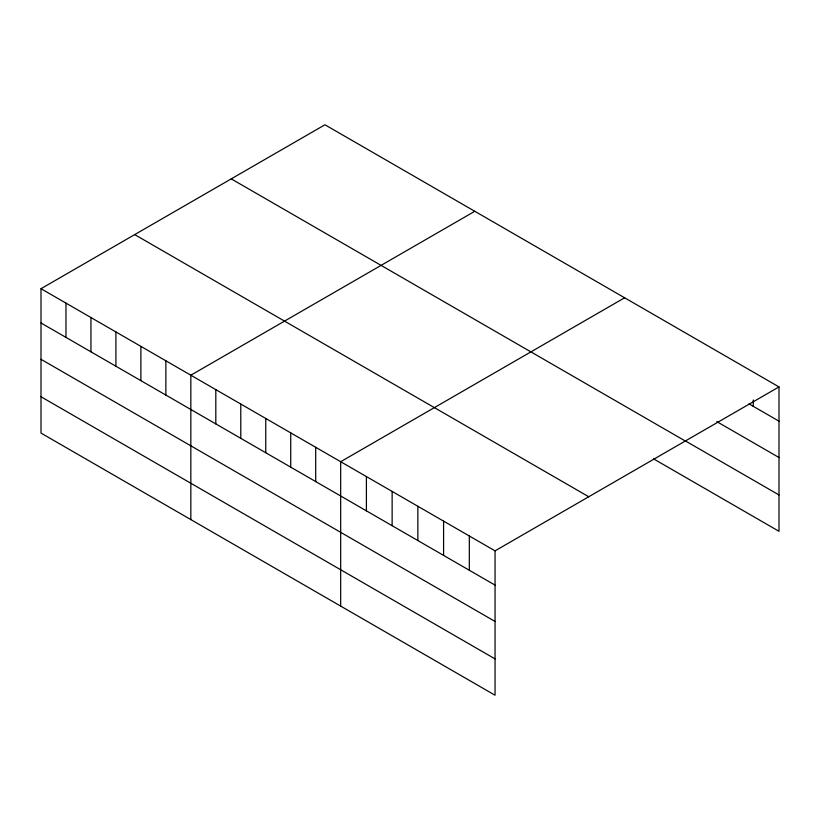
<?xml version="1.0" encoding="UTF-8"?>
<svg xmlns="http://www.w3.org/2000/svg" width="820" height="820" viewBox="0 0 820 820"><rect width="100%" height="100%" fill="white"/><g stroke="black" fill="none" stroke-linecap="round" stroke-linejoin="round"><path stroke-width="1.23" d="M41 288.702L495.054 550.845L495.054 695.227L41 433.083L41 288.702L324.945 124.773L779 386.917L779 531.298L653.571 458.872M474.79 211.273L190.834 375.211L190.834 519.593M624.625 297.783L340.669 461.721L340.669 606.103M495.054 550.845L779 386.917M748.978 403.85L779 421.183M716.823 421.623L779 457.519M684.659 440.494L779 494.952M231.25 178.873L685.294 441.016M134.705 234.612L588.75 496.756M41 322.978L495.054 585.121M41 359.314L495.054 621.457M41 396.747L495.054 658.89M753.272 399.986L753.272 406.33M469.317 535.993L469.317 570.269M443.589 521.141L443.589 555.406M417.862 506.288L417.862 540.554M392.134 491.426L392.134 525.702M366.407 476.574L366.407 510.85M315.7 447.3L315.7 481.576M290.731 432.888L290.731 467.154M265.752 418.466L265.752 452.732M240.783 404.045L240.783 438.321M215.814 389.633L215.814 423.899M165.865 360.8L165.865 395.066M140.886 346.378L140.886 380.644M115.917 331.957L115.917 366.232M90.948 317.545L90.948 351.811M65.969 303.123L65.969 337.389"/></g></svg>
